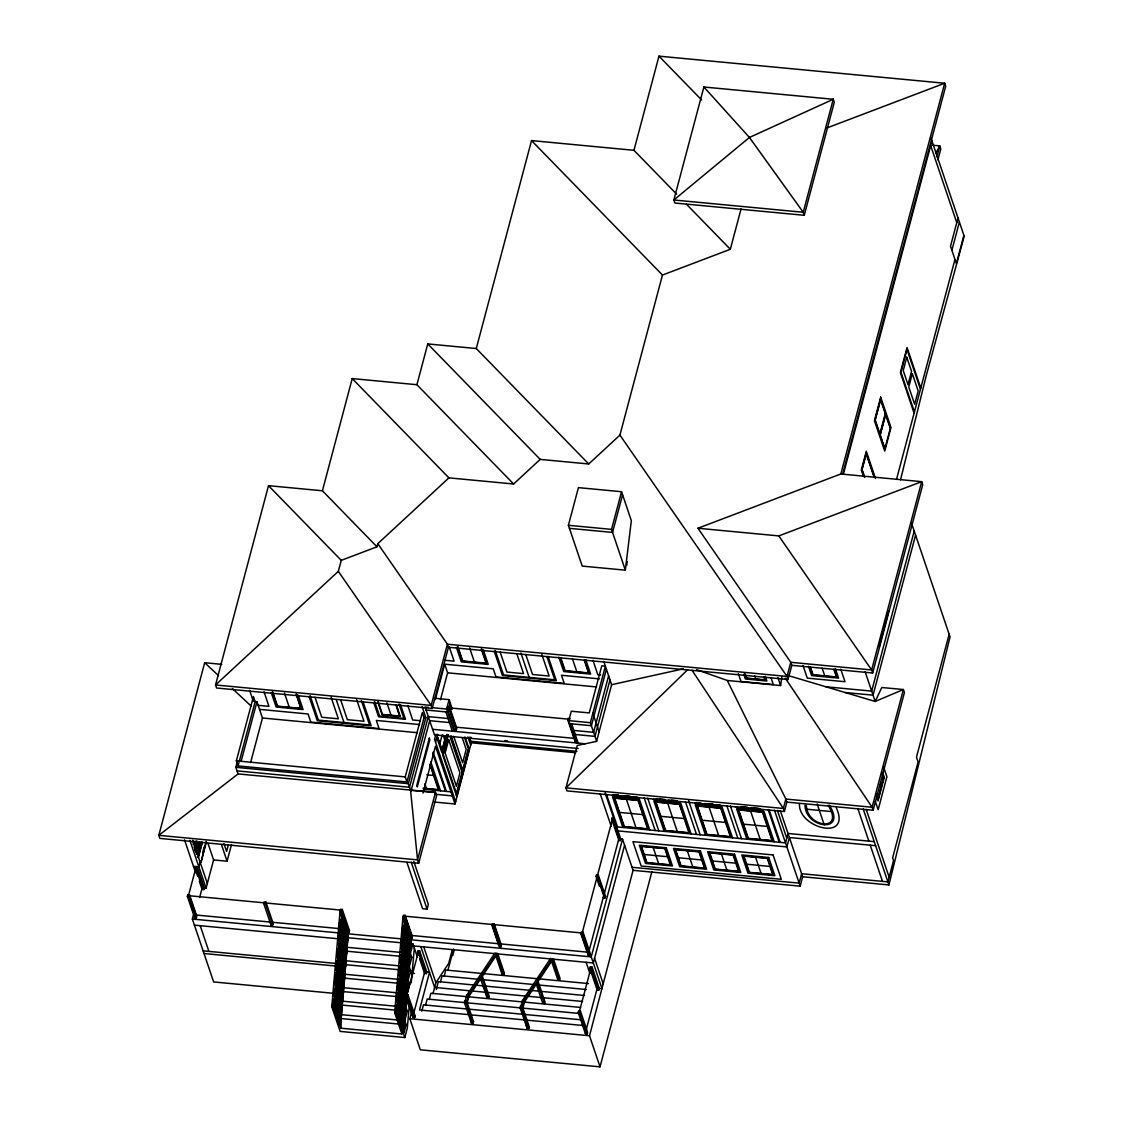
<?xml version="1.0" encoding="UTF-8"?>
<svg xmlns="http://www.w3.org/2000/svg" width="1123" height="1123" viewBox="0 0 1123 1123"><rect width="100%" height="100%" fill="white"/><g stroke="black" fill="none" stroke-linecap="round" stroke-linejoin="round"><path stroke-width="1.5" d="M332.605 1006.362L333.04 1001.126M333.475 995.89L334.064 988.9M334.5 983.664L335.23 974.932M335.679 969.696L336.409 960.965M336.844 955.715L337.433 948.738M337.869 943.488L338.599 934.757M339.034 929.521L339.764 920.79M340.213 915.554L340.508 909.265L342.304 909.448L349.52 930.742L349.099 932.315L347.302 932.146L347.723 930.574M341.883 1002.137L335.103 983.172L341.883 1002.137L335.833 983.243M334.401 1006.531L342.304 912.227M338.851 1022.674L346.614 930.111L348.411 930.279L340.508 1024.583M339.3 1019.642L340.62 1003.92M341.055 998.684L341.35 995.189M341.645 991.693L342.234 984.703M342.529 981.221L345.154 949.777M345.603 944.541L345.884 941.046M346.179 937.551L346.768 930.574L348.565 930.742L340.662 1025.046M333.77 999.161L340.48 1018.126L334.331 1000.804M335.44 995.54L340.929 1012.792L335.328 997.112M335.342 988.563L341.378 1007.457L335.216 990.135M336.226 977.894L342.276 996.789L336.114 979.481M336.002 972.504L342.712 991.455L336.563 974.146M337.686 968.868L343.161 986.12L337.56 970.454M337.574 961.906L343.61 980.8L337.447 963.478M343.385 975.396L337.349 956.501L344.059 975.466M338.458 951.237L344.508 970.132L338.346 952.809M338.907 945.903L344.958 964.797L338.795 947.475M339.918 942.211L345.393 959.463L339.792 943.783M339.806 935.234L345.842 954.129L339.693 936.807M345.617 948.738L339.581 929.844L346.291 948.795M340.704 924.566L346.74 943.46L340.578 926.152M341.139 919.232L347.189 938.126L341.027 920.818M342.122 915.792L347.639 932.792L342.01 917.365M333.994 1004.566L340.03 1023.46L333.924 1005.408M395.478 1012.3L395.914 1007.064M396.349 1001.828L396.938 994.838M397.374 989.602L398.118 980.87M398.553 975.62L399.283 966.889M399.718 961.653L400.307 954.662M400.897 947.686L401.473 940.695M401.922 935.459L402.652 926.728M403.087 921.492L403.396 915.231L405.192 915.399L412.408 936.708L411.987 938.281L410.19 938.098M397.275 1012.469L405.178 918.165M401.739 1028.612L409.488 936.049L411.285 936.217L403.382 1030.521L402.483 1030.437M402.188 1025.566L405.108 990.64M405.403 987.145L405.698 983.65M406.133 978.414L409.348 939.993M396.644 1005.099L403.354 1024.064L397.205 1006.741M398.328 1001.477L403.803 1018.729L398.202 1003.05M398.216 994.501L404.252 1013.395L398.089 996.073M404.027 1007.991L397.991 989.096L404.757 1008.061M399.114 983.832L405.15 1002.727L398.988 985.404M400.56 974.806L406.049 992.058L400.434 976.378M400.448 967.829L406.484 986.724L400.335 969.416M406.259 981.334L400.223 962.439L406.933 981.39M401.346 957.161L407.382 976.055L401.22 958.747M401.669 953.413L407.158 970.665L401.599 954.255M402.792 948.135L408.281 965.401L402.68 949.721M402.68 941.172L408.73 960.067L402.567 942.744M408.491 954.662L402.455 935.768L409.165 954.732M403.578 930.504L409.614 949.398L403.466 932.076M404.027 925.17L410.063 944.064L403.901 926.742M405.01 921.73L410.513 938.73L404.884 923.303M402.918 1029.384L396.868 1010.489M341.659 999.498L343.736 991.651L405.6 997.392L405.67 996.55M401.795 951.827L407.831 970.721L401.725 952.669M403.536 1030.984L406.175 999.54M406.47 996.045L411.439 936.666L409.642 936.498L405.052 922.909M340.199 911.16L340.297 910.051L189.38 895.747L195.893 915.006L346.825 929.325M409.291 1005.478L407.312 1028.135L404.813 1037.54L340.129 1031.405L331.776 1006.713L340.087 910.837L341.883 911.006L349.099 932.315M411.271 982.822L414.317 947.952M625.343 570.175L631.337 520.651L621.552 491.72L578.415 487.635L568.406 525.297L582.219 566.09L625.343 570.175L611.53 529.382L621.552 491.72M626.788 565.15L627.196 561.739M696.569 669.631L727.241 680.482L780.611 685.535L781.847 677.155M900.548 479.774L926.012 376.486L964.194 236.237L931.009 138.185M780.274 810.609L802.678 876.754L888.925 884.938L950.058 636.952L911.483 523.009M605.1 792.852L620.738 839.021L622.535 839.19L633.063 870.325L589.505 1035.757L600.019 1066.85L420.339 1049.808L409.811 1018.715L411.608 1011.991M221.764 664.339L204.681 662.71L158.806 835.344L159.831 838.39L418.682 863.236L436.608 795.758L435.471 792.403L238.076 773.929L158.806 835.344L417.545 859.881L418.682 863.236M432.187 708.459L431.162 705.412L215.546 684.96L338.332 571.354L341.252 560.363L376.963 546.803L322.413 490.779L268.509 485.669L215.546 684.96L216.571 688.006L432.187 708.459L448.456 647.255L447.417 644.209L377.805 543.672L448.905 477.865L513.604 483.999L540.205 459.391L588.719 463.981L619.924 435.106L662.458 275.051L730.329 249.278L741.054 208.934M193.086 844.566L193.97 841.211M194.111 847.612L195.907 840.888M194.714 849.381L196.946 840.973M194.616 850.602L196.848 842.194M195.739 852.427L198.42 842.334M196.343 854.21L199.473 842.432M196.693 853.733L199.824 841.969M197.381 857.242L201.396 842.11M197.648 876.305L194.883 868.107L195.304 866.535M197.999 857.607L202.028 842.475M198.42 857.34L202.449 842.208M188.678 894.863L195.767 868.191L202.294 887.465M196.385 917.814L189.169 896.519L189.59 894.961L187.794 894.792L187.373 896.351L194.588 917.645L196.385 917.814L196.792 916.256L189.59 894.961M203.881 889.584L196.679 868.276L197.087 866.703L204.302 888.012L203.881 889.584L202.084 889.402L199.318 881.218M202.814 852.076L204.147 847.037M193.493 866.366L198.883 866.872L200.133 862.169L201.031 862.253L206.127 841.324M201.031 862.253L206.393 842.082M333.685 993.322L213.637 981.937L192.356 919.049L193.675 914.094M199.627 897.474L202.702 885.893L196.188 866.619M238.062 765.942L236.349 760.861L253.447 696.527L255.16 701.594L238.062 765.942L406.961 781.959L424.059 717.611L422.346 712.544L405.249 776.891L406.961 781.959M238.076 773.929L235.844 767.332L237.641 760.58M203.389 887.928L206.085 888.181L213.595 859.937L208.05 843.541M241.15 761.24L256.956 701.763L255.16 701.594M228.404 844.664L226.607 851.431L223.968 843.64M322.413 490.779L352.229 378.577L416.914 384.712L513.604 483.999M250.597 762.601L262.445 717.99L256.956 701.763M213.595 859.937L227.071 861.215L231.506 844.538M263.694 903.468L264.116 901.895L265.912 902.064L273.156 923.485L272.749 925.057L270.952 924.889L263.694 903.468L265.491 903.636L272.749 925.057M265.491 903.636L265.912 902.064M270.952 924.889L271.359 923.317M416.914 384.712L427.751 343.919L476.278 348.523L588.719 463.981M376.963 546.803L377.805 543.672M476.278 348.523L531.53 140.586L633.948 150.3L676.65 194.153M342.304 909.448L333.573 1006.882L340.774 1028.191L401.866 1033.988L402.287 1032.416L404.083 1032.584L406.161 1024.737L404.799 1020.681L407.298 1011.261L405.922 1007.205L408.014 999.358M346.165 945.608L348.256 937.761L412.941 943.896L417.517 957.428M345.042 959.084L347.133 951.237L411.818 957.372L409.305 966.791L410.681 970.848L408.182 980.267L409.558 984.324L407.045 993.729L342.361 987.594M343.919 972.56L345.996 964.713L410.681 970.848M342.782 986.036L344.873 978.189L409.558 984.324M340.522 1012.974L342.613 1005.127L407.298 1011.261M339.82 1024.878L341.476 1018.603L406.161 1024.737M340.774 1028.191L341.195 1026.619L333.98 1005.324L332.183 1005.141L338.711 1024.415M449.453 722.566L429.688 720.685L410.92 791.308L408.337 783.7L425.856 717.794L422.094 706.662M435.317 699.503L444.694 664.198L493.208 668.789L495.959 676.916L564.237 683.388L561.486 675.274L599.5 678.882M440.469 699.713L447.614 672.817L444.694 664.198M435.878 734.288L434.545 739.271L455.657 801.654M435.584 742.317L437.731 734.245M423.02 793.063L435.471 746.191L455.04 803.998L434.124 802.019M454.576 729.782L456.373 729.95L456.794 728.392L449.579 707.083L447.782 706.914L447.375 708.487L454.576 729.782L454.169 731.354L446.603 709.034L449.116 699.629L434.18 698.211M448.063 710.508L447.642 712.08L426.08 710.031M448.891 707.378L450.141 702.661M439.823 743.637L442.153 734.905M456.373 729.95L449.172 708.655L449.579 707.083M445.929 735.663L442.055 750.234L437.591 737.053M446.056 735.747L442.041 750.88L437.394 737.193M446.898 734.33L441.985 752.817L436.833 737.6M448.035 734.667L442.673 754.853L456.738 796.432L469.26 749.35L465.062 736.983M448.428 734.877L443.234 754.431L456.457 793.484L462.086 772.301L450.07 736.8M405.192 915.399L396.447 1012.82L404.813 1037.54M401.866 1033.988L394.65 1012.651L402.975 916.775L404.771 916.972L411.987 938.281M411.818 957.372L410.442 953.315L412.941 943.896M456.401 795.421L468.909 748.339M406.947 862.464L422.599 908.718L427.091 909.139L428.34 904.436L413.811 861.481M455.04 803.998L471.309 742.794L469.414 737.221L471.211 737.39M405.726 996.101L406.133 994.529L407.93 994.697L415.145 1016.006L414.724 1017.564L412.927 1017.396L405.726 996.101L407.523 996.269L407.93 994.697M418.5 955.434L417.812 950.591L419.609 950.76L426.824 972.055L426.403 973.627L424.606 973.459L419.609 958.719M426.403 973.627L419.188 952.332L419.609 950.76M633.948 150.3L658.976 56.15L944.668 83.242L945.692 86.289L842.755 473.653M414.008 1012.188L424.817 971.521L418.289 952.248L407.031 994.613L414.724 1017.564M412.927 1017.396L413.348 1015.824L415.145 1016.006M421.785 1011.121L423.455 1004.846L581.798 1019.866M425.519 1005.324L427.189 999.035L578.57 1013.395M429.239 999.512L430.909 993.237L580.549 1007.429M432.959 993.715L435.878 982.723L448.681 963.394L452.246 950.002M436.271 989.475L438.363 981.628L584.521 995.497M440.413 982.106L442.083 975.831L586.515 989.531M444.147 976.308L445.803 970.033L588.494 983.566M447.866 970.511L453.566 949.061M452.751 955.575L454.099 950.493M703.882 87.004L673.856 199.992L674.881 203.024L804.25 215.293L834.277 102.319L833.252 99.273L703.882 87.004L749.434 137.455L803.226 212.261L804.25 215.293M479.956 976.996L487.073 998.038L488.87 998.207L481.753 977.164L468.853 996.494L467.182 1002.769L473.541 1021.537L473.12 1023.109L471.323 1022.941L464.375 1002.404L464.796 1000.832L466.845 1001.758L468.516 995.483L496.689 953.259L494.892 953.09L466.719 995.315L465.048 1001.59L464.796 1000.832M473.12 1023.109L466.171 1002.572L466.592 1001M491.916 925.24L492.337 923.668L494.134 923.836L501.349 945.145L500.928 946.717L499.131 946.535L491.916 925.24L493.713 925.408L500.928 946.717M493.713 925.408L494.134 923.836M471.323 1022.941L471.744 1021.369L473.541 1021.537M487.073 998.038L487.494 996.466L489.291 996.648L488.87 998.207M622.577 494.766L612.568 532.428L569.445 528.343M567.761 719.899L568.168 718.327L569.965 718.509L569.558 720.068L567.761 719.899L574.962 741.208L576.759 741.377L576.352 742.949L568.799 720.629L571.298 711.21L589.266 712.923L601.774 665.841L605.367 666.178L590.361 722.679L596.622 741.18M497.657 953.329L504.311 972.995L503.89 974.553L502.093 974.385L502.514 972.813L496.408 954.803M574.962 741.208L575.383 739.636M606.392 669.224L591.386 725.711L569.824 723.675M536.204 983.902L542.774 1003.33L544.571 1003.499L537.454 982.457L524.553 1001.786L522.897 1008.061L529.242 1026.829L528.821 1028.387L527.024 1028.219L520.075 1007.682L520.496 1006.11L522.546 1007.05L524.216 1000.761L552.39 958.537M608.624 675.821L593.618 732.308L573.853 730.441M550.593 958.368L522.42 1000.593L520.749 1006.868L520.496 1006.11M521.928 1004.748L522.756 1001.618M528.821 1028.387L521.872 1007.85L522.293 1006.278M610 679.878L594.993 736.365L575.229 734.498M603.739 661.363L611.628 684.693L596.566 741.391L577.208 745.475L565.95 787.855L566.975 790.887L784.387 811.508L786.886 802.103L785.861 799.057L727.241 680.482M527.024 1028.219L525.859 1021.958M542.774 1003.33L543.195 1001.758M544.571 1003.499L544.992 1001.927L538.085 981.516L552.727 959.561L559.591 979.846L557.794 979.677L550.93 959.393L549.105 962.13M557.794 979.677L558.215 978.105M559.591 979.846L560.012 978.273L553.358 958.607M580.858 933.676L581.279 932.104L583.076 932.272L590.291 953.581L589.87 955.154L588.073 954.971L580.858 933.676L582.655 933.845L589.87 955.154M599.401 886.201L596.06 876.333L596.481 874.761L598.278 874.943L605.508 896.294L605.086 897.867L603.29 897.698L603.711 896.126M611.698 819.158L612.119 817.586L613.523 817.726L613.102 819.299L620.317 840.594L618.913 840.453L611.698 819.158L613.102 819.299M582.655 933.845L583.076 932.272M605.086 897.867L597.857 876.501L598.278 874.943M588.901 951.49L618.927 838.502L612.4 819.229L582.374 932.216L588.354 949.876M588.073 954.971L588.494 953.413M618.913 840.453L619.335 838.895M620.317 840.594L620.738 839.021M599.317 988.422L598.896 989.995L597.099 989.826L589.898 968.517L590.305 966.959L592.102 967.128L599.317 988.422L602.012 988.675L591.245 956.88L622.535 839.19M578.219 1012.455L578.626 1010.897L580.423 1011.065L587.638 1032.36L587.217 1033.932L585.42 1033.764L578.219 1012.455L580.015 1012.637L580.423 1011.065M579.524 1010.981L590.796 968.602M598.896 989.995L591.695 968.686L592.102 967.128M624.585 845.282L593.309 962.973L413.629 945.931M586.052 1030.254L597.31 987.875L590.305 966.959M585.42 1033.764L585.841 1032.191L579.735 1014.167M597.099 989.826L597.52 988.254M600.019 1066.85L651.944 871.504M448.456 647.255L788.051 679.471L791.813 665.349L790.774 662.303L697.945 528.245L840.818 473.99L944.668 83.242L827.16 127.868M843.303 474.383L931.936 140.894M936.863 156.869L939.783 145.892L932.806 145.232M937.887 159.915L940.807 148.938L939.783 145.892L935.852 152.967M879.772 434.306L885.401 413.124M880.025 435.064L885.654 413.882M958.017 217.974L950.507 246.218L956.389 263.568L963.885 235.325M951.883 250.275L959.393 222.031M896.533 479.296L954.971 259.413M633.063 870.325L800.166 886.173L802.678 876.754M879.169 646.75L888.658 611.038M791.813 665.349L872.669 673.014L922.713 484.701L921.674 481.655L840.818 473.99M914.206 531.053L871.673 691.108L825.854 686.771M915.582 535.11L873.048 695.165L845.198 692.526M786.886 802.103L873.133 810.273L904.422 692.582L903.383 689.536L881.822 687.501L875.168 701.454L787.307 675.288M949.146 634.256L916.466 757.197L918.109 762.012L892.631 857.846L893.557 860.569L887.886 881.892L801.64 873.722L799.141 883.127L632.038 867.279M194.588 917.645L195.009 916.087L187.794 894.792M468.909 993.56L467.056 996.326L468.853 996.494M471.66 989.419L473.513 986.668M485.164 969.191L486.989 966.454M525.522 997.463L528.287 993.322M530.126 990.57L532.892 986.429M539.026 977.221L541.777 973.108M543.616 970.356L546.354 966.243M687.599 669.785L565.95 787.855L783.363 808.476L784.387 811.508M697.945 528.245L778.8 535.91L921.674 481.655L871.63 669.968L872.669 673.014M611.628 684.693L683.289 668.859M806.37 805.472C806.805 827.777 845.394 832.34 828.058 805.233M568.406 525.297L611.53 529.382M444.862 660.282L454.099 661.166L449.2 646.694M600.721 675.063L597.843 674.797L592.958 660.324M447.614 672.817L596.524 686.939M447.375 708.487L449.172 708.655M428.368 707.308L425.041 706.999L434.489 734.891L578.233 748.522M431.681 707.616L446.603 709.034M568.799 720.629L590.361 722.679M448.077 718.509L428.312 716.628L409.544 787.251L237.051 770.883M424.059 717.611L425.856 717.794M377.833 701.945L382.129 714.649L400.209 716.362L396.447 705.244L399.676 716.067L382.494 714.439L378.283 701.987M272.327 691.936L277.213 706.395L301.469 708.683L296.584 694.239L300.936 708.388L277.578 706.185L272.777 691.979M258.164 705.314L268.944 706.339L264.045 691.866M420.381 720.699L412.688 719.969L407.789 705.511M259.525 709.371L308.039 713.975L310.79 722.089L379.069 728.56L376.317 720.447L419.637 724.56M432.594 729.304L584.971 743.763M504.901 740.59L507.596 740.843M262.445 717.99L417.321 732.687M470.79 741.278L576.927 751.343M471.309 742.794L575.706 752.705M807.226 809.262L831.469 811.564M426.796 774.814L433.59 775.46M613.537 794.649L618.548 795.126M625.216 795.758L630.228 796.235M659.819 799.043L664.816 799.52M671.498 800.152L676.495 800.629M696.19 802.496L699.531 802.805M707.869 803.605L712.88 804.082M742.528 806.89L747.525 807.367M754.207 807.999L759.204 808.476M613.172 794.859L618.38 795.365M621.833 795.688L628.768 796.347M633.962 796.839L637.429 797.162M656.183 798.944L664.844 799.773M668.311 800.095L676.972 800.91M695.825 802.706L701.033 803.198M704.5 803.521L713.161 804.349M716.628 804.672L720.082 805.009M740.619 806.96L747.553 807.605M751.02 807.942L759.681 808.757M612.091 795.505L639.043 798.06M653.361 799.408L680.313 801.962M694.744 803.338L721.696 805.893M736.07 807.255L763.022 809.809M236.349 760.861L405.249 776.891M235.844 767.332L408.337 783.7M423.118 788.206L438.391 789.666L429.842 764.412M424.129 788.557L438.925 789.96L430.221 764.258M423.441 789.23L450.913 791.827M434.868 794.228L452.288 795.884M619.545 812.406L642.847 814.61M660.815 816.323L684.174 818.541M702.198 820.239L725.556 822.457M743.524 824.17L767.276 826.416M874.255 841.632L788.009 833.463L785.51 842.868L615.207 826.725M875.631 845.689L789.385 837.519L786.886 846.924L617.987 830.908M644.237 854.505L667.595 856.723M678.376 857.747L701.735 859.965M712.515 860.976L735.874 863.194M746.655 864.219L770.013 866.437M596.06 876.333L597.857 876.501M604.806 896.238L605.508 896.294M194.883 868.107L196.679 868.276M581.068 932.89L493.923 924.622L500.451 943.896M187.373 896.351L189.169 896.519M192.356 919.049L591.245 956.88M194.419 925.141L345.477 939.46M417.391 952.164L419.188 952.332M589.898 968.517L591.695 968.686M345.758 947.18L410.442 953.315M344.621 960.656L409.305 966.791M203.123 950.844L344.242 964.236M426.824 972.055L429.519 972.321L419.511 1009.984L583.076 1025.496M204.035 953.539L343.217 966.735M411.06 973.178L414.541 973.501M343.498 974.132L408.182 980.267M582.542 1001.463L434.629 987.44L420.816 946.605M466.719 995.315L468.516 995.483M522.42 1000.593L524.216 1000.761M335.763 984.085L335.033 984.015L341.153 1002.067M464.375 1002.404L466.171 1002.572M520.075 1007.682L521.872 1007.85M337.167 993.658L340.648 993.981M341.238 1001.07L405.922 1007.205M341.224 1001.225L341.954 1001.295M404.098 1007.149L404.827 1007.219M331.776 1006.713L333.573 1006.882M394.65 1012.651L396.447 1012.82M409.811 1018.715L589.505 1035.757M340.115 1014.546L404.799 1020.681M402.989 1028.542L396.756 1012.076M340.101 1022.618L333.882 1006.138M199.852 861.369L200.764 861.495M204.681 662.71L218.55 675.653M232.419 688.596L251.341 706.255M658.976 56.15L701.678 100.003M686.406 204.175L730.329 249.278M531.53 140.586L662.458 275.051M427.751 343.919L540.205 459.391M352.229 378.577L448.905 477.865M268.509 485.669L341.252 560.363M778.8 535.91L871.63 669.968L790.774 662.303L787.026 676.425L788.051 679.471M619.924 435.106L787.026 676.425L447.417 644.209L431.162 705.412L338.332 571.354M829.307 805.177C847.584 833.799 805.261 828.493 804.994 805.247M785.258 678.152L872.108 807.24L873.133 810.273M692.035 670.263L783.363 808.476L785.861 799.057L872.108 807.24L903.383 689.536L875.168 701.454L865.145 671.821M836.312 807.802C851.669 841.66 798.818 828.451 799.436 804.307M930.672 145.597L956.768 222.677M920.776 388.081L907.047 347.512L900.379 372.625L914.108 413.194M920.467 389.26L906.991 349.45L900.941 372.204L914.417 412.015M885.205 413.264L880.614 399.69L875.196 420.086L879.786 433.66M890.23 428.088L885.64 414.527L880.221 434.924L884.812 448.498M875.519 478.468L866.296 451.249L861.299 470.074L863.461 476.489M874.396 477.275L866.24 453.187L861.874 469.667L864.036 476.082M874.241 477.5L866.226 453.832L862.057 469.526L864.724 477.415M883.59 766.967L886.903 776.751L878.158 809.711L875.393 801.541M882.664 772.596L884.278 777.397L878.032 800.938L876.403 796.137M882.088 773.003L883.717 777.818L878.088 799L876.459 794.186M881.92 773.228L883.52 777.958L878.102 798.355L876.501 793.624M840.762 669.168L845.015 681.717L807.283 678.138L803.029 665.588M879.744 785.005L880.811 788.164M835.428 668.789L838.586 678.152L811.634 675.597L808.476 666.234M834.333 669.448L836.986 677.267L812.729 674.965L810.076 667.146M833.87 669.364L836.453 676.972L813.094 674.755L810.511 667.146M822.19 668.255L824.773 675.864M866.212 809.472L889.135 877.189M863.208 808.995L888.925 884.938M857.818 808.476L868.865 841.127M870.241 845.184L882.496 881.387M777.93 677.618L780.611 685.535M817.179 803.998L824.226 824.844M771.206 678.292L773.326 684.567L740.983 681.493L738.33 673.66M765.325 676.327L766.911 681.015L745.349 678.966L743.763 674.291M764.244 677.001L765.31 680.117L746.444 678.334L744.858 673.646M763.738 676.79L764.777 679.822L746.809 678.124L745.77 675.077M754.754 675.934L755.793 678.98M777.369 810.413L786.76 838.165M774.463 810.23L800.166 886.173M769.073 809.711L780.12 842.362M768.174 809.627L779.222 842.278M774.224 841.801L763.921 811.368L736.576 808.785L746.879 839.204M750.599 811.087L760.215 839.485M755.582 857.214L761.071 873.441M730.441 806.047L741.489 838.699M726.848 805.71L737.895 838.362M732.505 837.842L722.201 807.409L695.249 804.854L705.553 835.287M708.992 806.904L718.692 835.554M721.443 853.971L726.932 870.199M688.567 800.502L700.162 834.782M685.465 801.78L696.513 834.431M691.122 833.926L680.819 803.492L653.867 800.938L664.17 831.357M687.304 850.743L692.793 866.97M667.694 803.226L677.309 831.624M647.732 798.2L658.78 830.852M644.139 797.863L655.186 830.515M649.796 829.995L639.492 799.576L612.596 797.021L622.9 827.454M653.165 847.5L658.654 863.727M585.785 659.692L590.656 674.109L563.704 671.554L558.833 657.137M584.704 660.38L589.056 673.224L564.799 670.922L560.447 658.078M584.255 660.31L588.522 672.93L565.164 670.712L560.896 658.092M626.395 799.309L636.011 827.707M592.86 713.259L599.12 731.775M572.576 659.201L576.843 671.821M606.462 794.284L617.51 826.935M600.173 793.694L611.221 826.346M571.621 723.844L578.148 743.117M548.122 656.337L556.362 680.678L502.458 675.569L494.218 651.214M571.874 726.918L576.759 741.377M547.041 657.011L554.762 679.794L503.553 674.923L495.285 650.526M541.847 654.47L549.147 676.06L532.527 674.488L525.789 654.555M598.138 876.544L604.118 894.203M597.155 876.445L604.385 897.796M520.89 652.954L529.158 677.366M516.805 653.712L523.543 673.632L506.922 672.059L500.184 652.126M594.558 958.27L603.248 983.945M581.616 934.504L587.596 952.164L411.509 935.459L404.982 916.186L492.127 924.454L498.654 943.727M483.367 649.978L488.238 664.395L461.286 661.84L456.415 647.424M481.739 649.052L486.638 663.511L462.381 661.208L457.482 646.75M481.29 649.01L486.105 663.216L462.746 660.998L457.931 646.792M586.122 962.285L589.926 973.543M469.611 647.901L474.425 662.107M580.072 1012.581L587.217 1033.932M552.67 961.723L557.668 976.463M467.884 736.913L470.677 745.153M464.515 737.46L468.347 748.76L462.704 769.943L451.235 736.056M449.116 699.629L452.316 709.09M462.283 737.853L466.185 749.378L462.634 762.728L453.706 736.351M449.719 704.233L451.404 709.174M447.782 706.914L448.47 708.95M445.845 711.912L452.372 731.185M536.822 982.906L539.475 990.767M450.674 736.463L462.662 771.88M443.094 735.088L444.848 740.282M521.1 1007.893L524.792 1018.828M433.155 752.213L446.421 791.406M432.65 753.266L445.522 791.322M503.89 974.553L497.026 954.269L482.385 976.224L489.291 996.648M430.769 762.012L440.525 790.845M495.762 955.659L502.093 974.385M400.616 704.879L405.501 719.296L378.549 716.741L373.664 702.324M399.002 703.953L403.887 718.397L379.63 716.109L374.745 701.65M424.915 783.798L426.515 788.528M395.984 705.174L399.676 716.067M484.308 987.047L486.961 994.908M386.874 702.801L391.085 715.253M468.572 1011.991L471.211 1019.81M362.954 701.51L371.194 725.851L317.29 720.741L309.05 696.4M361.325 700.555L369.593 724.967L318.385 720.11L310.116 695.699M356.679 699.657L363.978 721.247L347.358 719.675L340.62 699.741M411.2 862.155L427.091 909.139M423.722 946.801L435.878 982.723M336.282 699.755L343.989 722.538M331.074 697.229L338.374 718.818L321.754 717.246L315.016 697.313M410.386 936.133L411.088 938.196M404.406 920.678L410.513 938.73M403.733 920.607L409.839 938.66M403.957 926.012L410.063 944.064M403.831 927.584L409.39 943.994M403.508 931.346L409.614 949.398M403.943 934.561L408.94 949.328M402.61 942.015L408.73 960.067M402.497 943.587L408.056 959.997M402.722 948.977L408.281 965.401M402.048 948.921L407.607 965.331M401.276 958.003L407.382 976.055M401.711 961.232L406.708 975.999M400.378 968.672L406.484 986.724M400.265 970.258L405.81 986.668M400.49 975.648L406.049 992.058M399.816 975.578L405.375 992.002M406.133 994.529L412.787 1014.195M399.549 978.498L405.108 994.908M399.479 979.34L405.6 997.392M399.437 980.07L404.926 997.322L399.367 980.912M399.044 984.674L405.15 1002.727M399.479 987.889L404.477 1002.657M298.199 695.165L303.084 709.582L276.132 707.027L271.247 692.61M296.135 694.196L300.936 708.388M398.146 995.343L404.252 1013.395M398.019 996.915L403.578 1013.325M398.258 1002.32L403.803 1018.729M397.584 1002.249L403.129 1018.659M397.247 1006.011L403.354 1024.064M397.135 1007.584L402.68 1023.994M404.083 1032.584L396.868 1011.247L395.071 1011.079L401.585 1030.352M284.456 693.088L289.257 707.279M342.473 916.48L345.196 924.51M342.08 916.382L347.639 932.792M341.406 916.326L346.965 932.736M341.069 920.074L347.189 938.126M340.957 921.66L346.516 938.07M340.634 925.408L346.74 943.46M341.069 928.623L346.066 943.404M339.736 936.077L345.842 954.129M339.623 937.649L345.168 954.059M339.848 943.053L345.393 959.463M339.174 942.983L344.719 959.393M338.837 946.745L344.958 964.797M338.725 948.317L344.284 964.727M249.601 690.294L253.363 701.426M338.388 952.079L344.508 970.132M338.837 955.294L343.835 970.061M337.504 962.748L343.61 980.8M337.377 964.32L342.936 980.73M337.616 969.711L343.161 986.12M336.942 969.654L342.487 986.064M336.605 973.402L342.712 991.455M336.493 974.989L342.038 991.398M336.156 978.737L342.276 996.789M336.591 981.951L341.603 996.733M335.272 989.405L341.378 1007.457M335.145 990.977L340.704 1007.387M335.37 996.382L340.929 1012.792M334.696 996.312L340.255 1012.721M334.373 1000.074L340.48 1018.126M334.247 1001.646L339.806 1018.056M221.484 844.693L227.071 861.215M192.707 840.257L207.334 883.464M189.885 840.327L206.085 888.181M184.495 839.807L195.641 872.725M200.203 925.689L208.906 951.392M429.323 738.162L416.787 785.356L417.279 786.942L429.842 739.692L429.323 738.162M448.681 739.706L445.143 753.042L456.387 786.254L459.925 772.919L448.681 739.706M435.471 792.403L417.545 859.881L410.569 790.283L435.471 792.403M833.252 99.273L803.226 212.261L673.856 199.992L749.434 137.455L833.252 99.273M880.685 397.107L874.438 420.648L884.727 451.081L890.988 427.54L880.685 397.107M880.629 399.044L874.999 420.227L884.784 449.144L890.413 427.947L880.629 399.044M906.766 357.198L903.229 370.548L908.016 384.684L911.553 371.334L906.766 357.198M912.325 373.608L908.774 386.944L914.641 404.266L918.179 390.93L912.325 373.608M567.971 719.113L449.368 707.869L455.896 727.143L574.485 738.387L567.971 719.113M638.411 800.208L614.211 797.906L623.995 826.809L648.196 829.111L638.411 800.208M679.738 804.124L655.481 801.822L665.265 830.725L689.522 833.027L679.738 804.124M721.12 808.055L696.864 805.753L706.648 834.656L730.905 836.958L721.12 808.055M762.84 811.999L738.19 809.669L747.974 838.572L772.624 840.916L762.84 811.999M638.046 800.418L614.744 798.2L624.36 826.598L647.662 828.816L638.046 800.418M679.373 804.335L656.014 802.117L665.63 830.515L688.989 832.733L679.373 804.335M720.755 808.265L697.397 806.047L707.013 834.445L730.371 836.663L720.755 808.265M762.475 812.224L738.723 809.964L748.339 838.362L772.091 840.622L762.475 812.224M773.073 854.94L632.923 841.646L641.163 866.001L781.313 879.295L773.073 854.94M666.304 847.767L639.352 845.212L645.528 863.461L672.48 866.015L666.304 847.767M700.443 850.995L673.491 848.441L679.668 866.703L706.62 869.258L700.443 850.995M734.582 854.238L707.63 851.683L713.807 869.946L740.759 872.501L734.582 854.238M768.722 857.481L741.77 854.926L747.946 873.175L774.898 875.729L768.722 857.481M665.209 848.398L640.952 846.096L646.609 862.829L670.866 865.131L665.209 848.398M699.348 851.627L675.091 849.339L680.749 866.072L705.019 868.374L699.348 851.627M733.487 854.87L709.231 852.568L714.902 869.3L739.159 871.602L733.487 854.87M767.627 858.112L743.37 855.81L749.041 872.543L773.298 874.845L767.627 858.112M664.844 848.609L641.486 846.391L646.974 862.618L670.333 864.836L664.844 848.609M698.983 851.852L675.625 849.634L681.114 865.861L704.472 868.079L698.983 851.852M733.122 855.08L709.764 852.862L715.253 869.09L738.611 871.308L733.122 855.08M767.262 858.323L743.903 856.105L749.392 872.332L772.75 874.55L767.262 858.323"/></g></svg>
